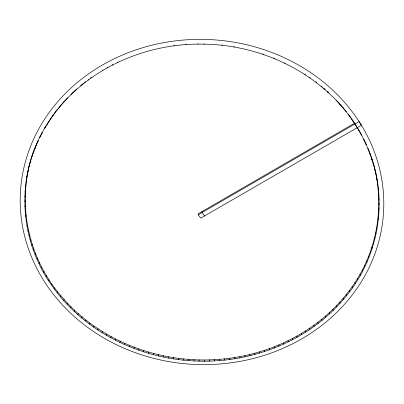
<?xml version="1.0" encoding="UTF-8"?>
<svg xmlns="http://www.w3.org/2000/svg" width="404" height="404" viewBox="0 0 404 404"><rect width="100%" height="100%" fill="white"/><g stroke="black" fill="none" stroke-linecap="round" stroke-linejoin="round"><path stroke-width="0.61" d="M219.619 360.545L219.619 359.318C269.705 355.464 318.938 331.285 349.243 290.658C379.861 250.884 387.633 194.885 367.923 148.576C389.613 198.238 379.008 259.025 343.365 299.51C307.015 342.289 249.46 363.903 193.95 360.934C138.446 358.404 83.31 331.199 51.465 284.987C20.038 241.082 15.756 179.492 42.39 132.265L39.557 137.734L40.006 136.916M214.494 360.888L214.509 359.661L219.619 359.318M214.509 359.661C157.247 362.974 97.93 340.128 60.852 295.718C24.846 254.151 14.362 191.829 37.799 141.622M209.363 361.1L209.388 359.873M204.227 361.176L204.262 359.954M199.086 361.125L199.137 359.898M202.111 211.555L202.071 212.524L204.5 215.958M193.95 360.934L194.011 359.712M198.228 214.751L359.116 121.574L361.454 125.301L200.722 218.14L198.228 214.751L198.278 213.777L354.576 123.215L348.243 114.18M188.825 360.615L188.89 359.388M183.704 360.161L183.785 358.939M53.232 115.11L53.651 114.342L44.511 128.472C76.437 73.215 141.349 42.455 204.101 44.177L204.141 43.561M178.603 359.575L178.694 358.353M173.518 358.853L173.619 357.636M198.066 44.147L198.122 43.531M168.453 358.005L168.569 356.783M163.418 357.025L163.539 355.803M158.408 355.914L158.545 354.697M153.439 354.672L153.586 353.455M148.505 353.298L148.662 352.086M143.612 351.798L143.779 350.591M186.027 44.642L186.113 44.026M138.764 350.172L138.946 348.965M133.966 348.42L134.158 347.213M129.224 346.541L129.426 345.339M124.538 344.536L124.75 343.339M119.912 342.41L120.139 341.218M174.068 45.869L174.185 45.248M115.357 340.163L115.589 338.971M110.868 337.794L111.11 336.608M106.449 335.305L106.701 334.123M102.106 332.704L102.374 331.522M97.849 329.982L98.122 328.811M93.672 327.149L93.955 325.978M89.582 324.2L89.875 323.038M85.587 321.145L85.89 319.983M30.618 162.236L30.911 161.146M81.684 317.978L81.997 316.827M77.886 314.706L78.204 313.56M74.184 311.332L74.518 310.186M70.594 307.853L70.932 306.717M67.109 304.278L67.458 303.146M63.741 300.601L64.095 299.48M60.489 296.834L60.852 295.718M57.353 292.976L57.727 291.86M54.348 289.027L54.727 287.921M33.441 153.035L33.997 151.419M51.465 284.987L51.853 283.891M48.712 280.871L49.106 279.78M46.096 276.674L46.495 275.589M43.617 272.397L44.026 271.321M34.779 149.278L35.81 146.617M41.274 268.049L41.688 266.983M39.077 263.63L39.496 262.57M117.513 62.529L117.776 61.878M37.027 259.146L37.451 258.095M35.123 254.596L35.557 253.555M112.317 65.105L112.595 64.443M33.375 249.99L33.81 248.955M36.219 145.551L36.895 143.965M37.345 142.91L38.244 140.799L37.345 142.45M31.775 245.324L32.219 244.299M107.232 67.832L107.52 67.165M30.335 240.612L30.785 239.592M29.058 235.85L29.507 234.84M102.257 70.705L102.56 70.033M27.937 231.043L28.391 230.043M26.982 226.2L27.442 225.21M26.194 221.321L26.654 220.342M25.578 216.413L26.038 215.438M25.124 211.479L25.588 210.514M88.072 80.174L88.41 79.482M24.846 206.525L25.316 205.57M24.745 201.551L25.21 200.606M24.811 196.566L25.28 195.632M25.058 191.577L25.528 190.653M75.104 90.819L76.861 88.88M25.482 186.587L25.952 185.668M26.083 181.598L26.553 180.694M71.069 94.607L71.442 93.885M26.861 176.619L27.331 175.72M27.82 171.655L28.29 170.766M63.453 102.515L67.569 97.773M28.962 166.706L29.426 165.832M30.28 161.787L30.744 160.918M56.479 110.822L63.847 101.768M31.775 156.893L32.239 156.035M33.456 152.035L33.911 151.187M35.31 147.218L35.764 146.384M47.248 123.942L47.677 123.154M50.157 119.488L50.581 118.71M41.945 133.073L44.945 127.674M54.01 113.867L56.888 110.06M71.892 93.46L75.467 90.102M80.598 85.653L83.477 83.29M84.451 82.517L85.441 81.76M90.451 78.017L91.471 77.29M204.101 44.177C267.302 45.001 331.204 78.528 361.519 135.098L357.186 127.376M315.822 81.724L316.726 82.421M321.402 86.163L322.372 86.966M323.816 88.178L325.225 89.42M328.477 92.349L327.568 91.491L327.846 92.218M336.416 100.192L346.415 111.767M357.257 127.725L354.576 123.215M361.166 134.279L366.211 144.597L363.595 138.991L363.954 139.819M369.817 153.434L370.185 154.293M371.529 158.338L371.902 159.206M365.847 143.758L368.286 149.424M373.064 163.272L373.442 164.15M358.56 129.633L358.909 130.442M374.412 168.236L374.796 169.124M375.584 173.22L375.967 174.119M352.828 120.543L353.162 121.331M376.573 178.225L376.957 179.129M349.707 116.115L350.031 116.892M377.381 183.239L377.765 184.153M378.008 188.259L378.391 189.188M378.452 193.279L378.841 194.218M342.966 107.509L343.274 108.272M378.72 198.298L379.109 199.243M339.35 103.348L339.653 104.101M378.811 203.308L379.194 204.262M378.725 208.302L379.109 209.267M378.462 213.277L378.846 214.251M378.028 218.226L378.407 219.215M377.417 223.149L377.796 224.144M376.639 228.038L377.013 229.043M375.695 232.891L376.063 233.906M374.579 237.703L374.947 238.724M373.306 242.466L373.67 243.496M371.867 247.177L372.225 248.218M370.271 251.833L370.63 252.884M309.833 77.331L310.065 78.028M368.519 256.434L368.872 257.489M366.615 260.969L366.958 262.034M305.065 74.119L305.283 74.806M364.56 265.438L364.898 266.509M371.326 158.02L372.518 161.852M362.358 269.837L362.691 270.917M360.009 274.159L360.338 275.25M357.525 278.412L357.843 279.507M354.899 282.578L355.212 283.679M352.136 286.663L352.445 287.769M373.134 164.049L373.437 165.15M349.243 290.658L349.541 291.774M346.223 294.566L346.516 295.693M284.82 62.706L284.987 63.367M343.077 298.384L343.365 299.51M339.815 302.101L340.087 303.237M374.296 168.458L374.685 170.114M336.431 305.727L336.699 306.868M332.931 309.247L333.189 310.393M329.326 312.666L329.573 313.817M274.069 57.918L274.21 58.57M325.614 315.979L325.851 317.14M321.796 319.185L322.028 320.352M317.877 322.281L318.099 323.452M313.868 325.271L314.08 326.442M262.969 53.782L263.085 54.424M309.767 328.139L309.969 329.321M305.576 330.896L305.767 332.083M376.371 178.432L376.548 179.543M301.303 333.537L301.485 334.724M296.95 336.062L297.122 337.249M292.521 338.461L292.683 339.658M288.017 340.744L288.168 341.941M283.446 342.9L283.588 344.102M278.816 344.935L278.947 346.137M274.119 346.844L274.24 348.051M269.367 348.622L269.478 349.834M264.564 350.278L264.665 351.49M259.711 351.803L259.802 353.02M254.813 353.202L254.894 354.419M234.042 46.44L234.078 47.061M249.879 354.47L249.945 355.687M244.905 355.606L244.96 356.828M239.895 356.611L239.941 357.833M234.86 357.489L234.896 358.712M229.8 358.232L229.82 359.454M222.149 44.743L222.155 45.359M224.72 358.838L224.73 360.065M360.287 123.437L357.257 118.791A181.84 162.6 2.6 0 0 44.405 119.478A181.84 162.6 2.6 0 0 198.314 364.56A181.84 162.6 2.6 0 0 363.14 128.159L360.287 123.437"/></g></svg>
